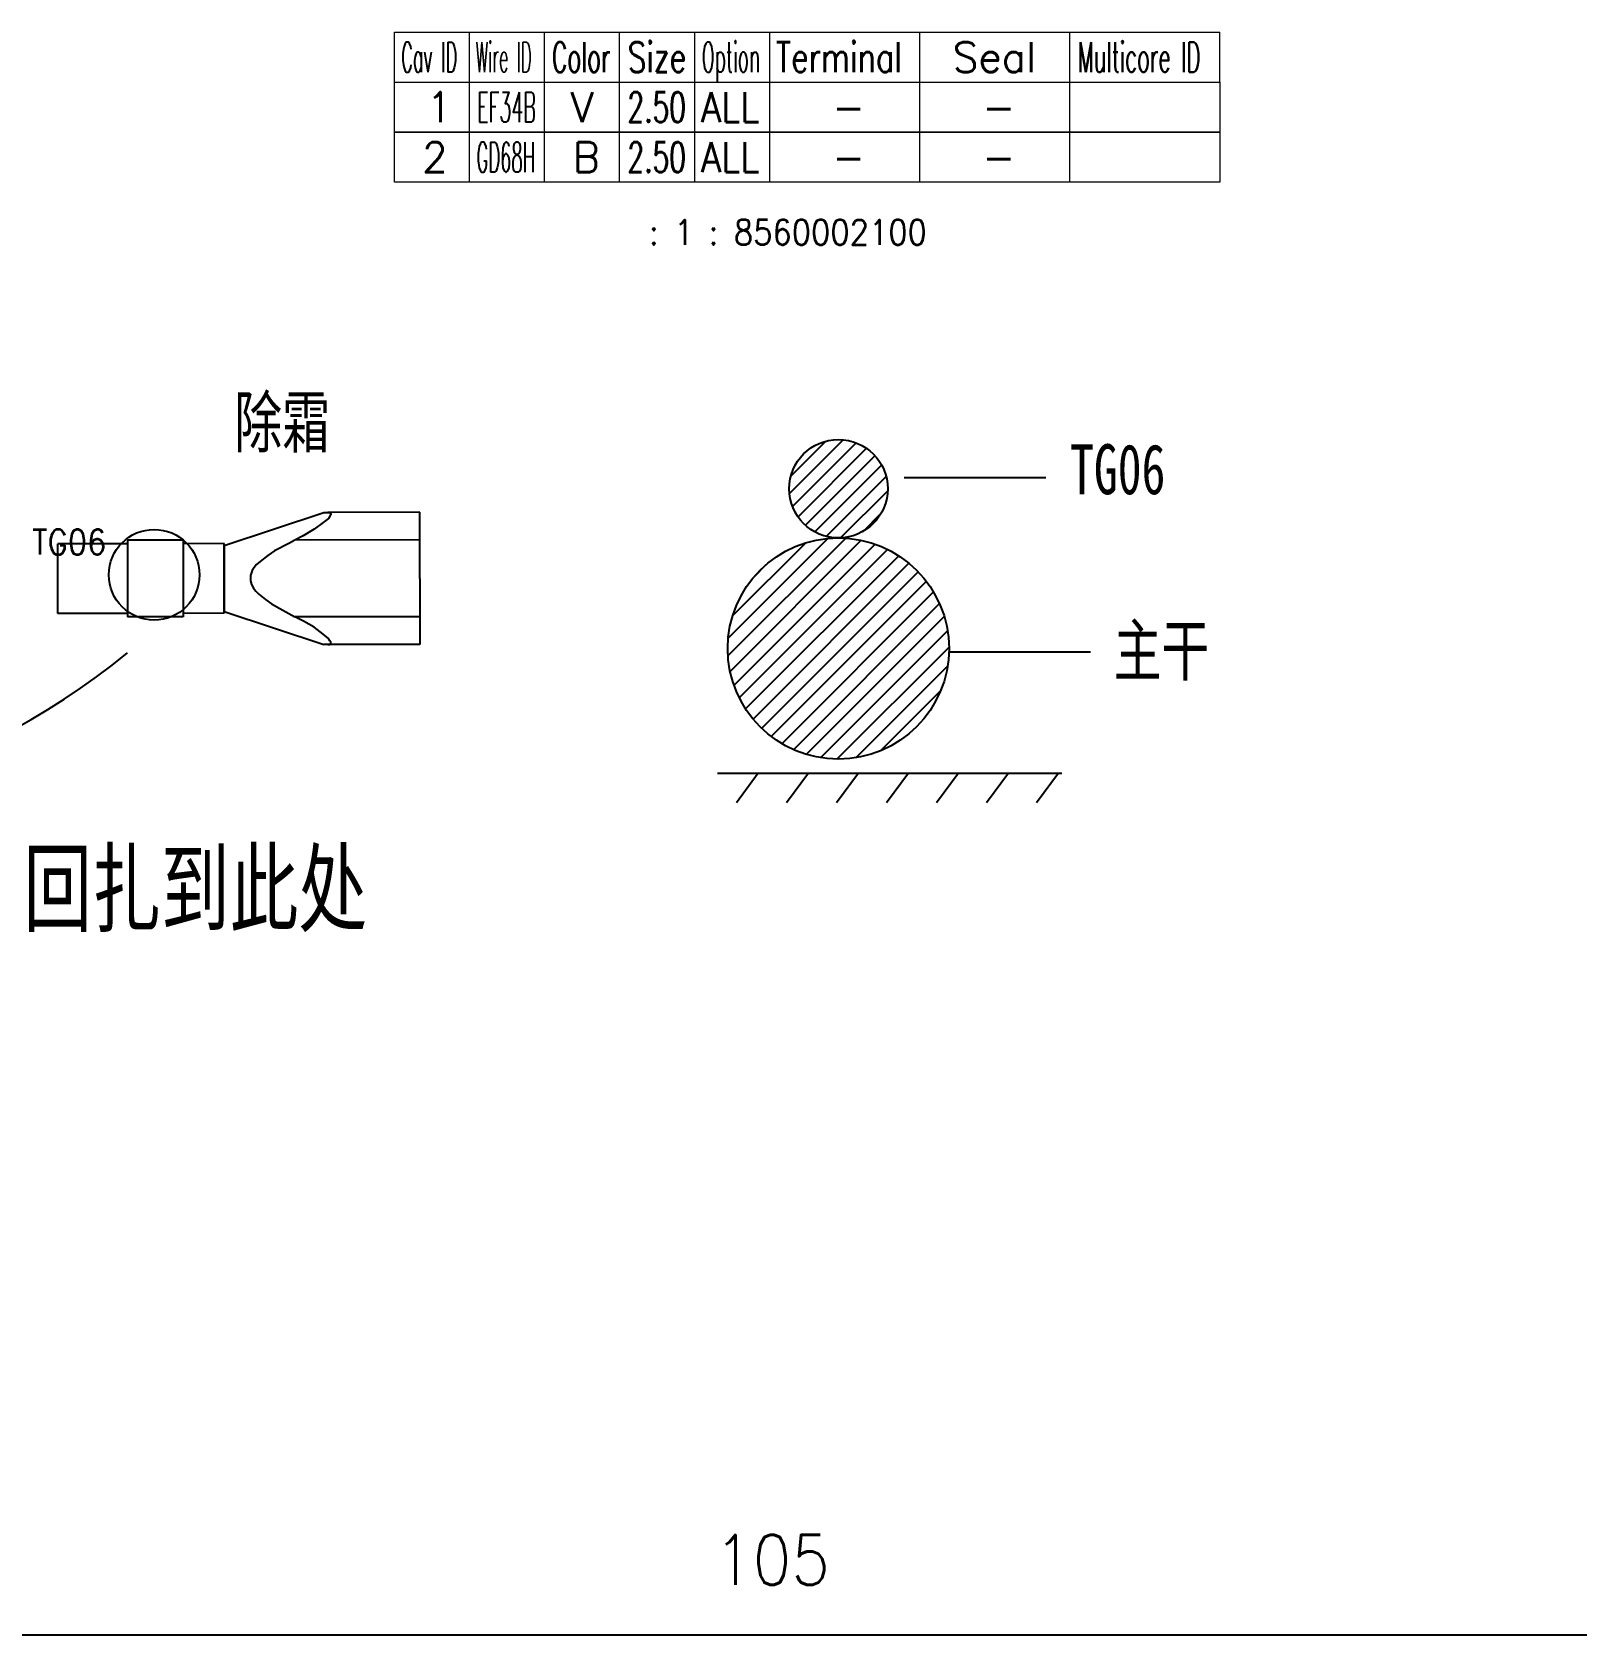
# Model space of a CAD drawing. Header units: inches. Extents: x 47316 to 59086, y 3141 to 11743.
# Drawn here: x 51008.5 to 51162.9, y 4504.5 to 4664.7 of the extents above; entities that cross this region are included whole.
import ezdxf

# ---------------------------------------------------------------- set-up
doc = ezdxf.new("R2010")
doc.units = ezdxf.units.IN
doc.header["$MEASUREMENT"] = 0
doc.layers.add('_BLACK_HOLE', color=7, linetype='Continuous')
doc.layers.add('图层 1', color=7, linetype='Continuous')
doc.styles.add('MtX_SimSun', font='')
doc.styles.get("Standard").update_dxf_attribs({"font": ''})
doc.styles.get('MtX_SimSun').set_extended_font_data('SimSun')
doc.styles.get('Standard').set_extended_font_data('SimSun')
doc.linetypes.add('_VH_OTCON', pattern='A,0.0001,[7,VeSys.shx,S=0.1,R=0,X=0,Y=0],-0.4,[7,VeSys.shx,S=0.1,R=0,X=0,Y=0],-0.4,["X",Standard,S=1,R=0,X=-0.5,Y=-0.5],-0.0001,[7,VeSys.shx,S=0.1,R=0,X=0,Y=0],-0.4', length=1.2002)

msp = doc.modelspace()

# ---------------------------------------------------------------- linework, layer by layer
at = {"color": 0, "lineweight": -3}
msp.add_circle((51020.74, 4610.49), 4.53, dxfattribs=at)
at = {"layer": '_BLACK_HOLE', "linetype": 'Continuous', "lineweight": 15}
for p, q in [((51044.76, 4664.72), (51127.26, 4664.72)), ((51044.76, 4659.72), (51044.76, 4664.72)), ((51044.76, 4659.72), (51127.26, 4659.72))]:
    msp.add_line(p, q, dxfattribs=at)
at = {"layer": '_BLACK_HOLE', "color": 7, "linetype": 'Continuous', "lineweight": 15}
for p, q in [((51052.26, 4659.72), (51052.26, 4664.72)), ((51059.76, 4659.72), (51059.76, 4664.72)), ((51067.26, 4659.72), (51067.26, 4664.72)), ((51074.76, 4659.72), (51074.76, 4664.72)), ((51082.26, 4659.72), (51082.26, 4664.72)), ((51097.26, 4659.72), (51097.26, 4664.72)), ((51112.26, 4659.72), (51112.26, 4664.72)), ((51127.26, 4659.72), (51127.26, 4664.72))]:
    msp.add_line(p, q, dxfattribs=at)
at = {"layer": '_BLACK_HOLE', "color": 102, "linetype": 'Continuous', "lineweight": 15}
for p, q in [((51052.26, 4654.72), (51052.26, 4659.72)), ((51059.76, 4654.72), (51059.76, 4659.72)), ((51067.26, 4654.72), (51067.26, 4659.72)), ((51074.76, 4654.72), (51074.76, 4659.72)), ((51082.26, 4654.72), (51082.26, 4659.72)), ((51097.26, 4654.72), (51097.26, 4659.72)), ((51112.26, 4654.72), (51112.26, 4659.72)), ((51052.26, 4649.72), (51052.26, 4654.72)), ((51059.76, 4649.72), (51059.76, 4654.72)), ((51067.26, 4649.72), (51067.26, 4654.72)), ((51074.76, 4649.72), (51074.76, 4654.72)), ((51082.26, 4649.72), (51082.26, 4654.72)), ((51097.26, 4649.72), (51097.26, 4654.72)), ((51112.26, 4649.72), (51112.26, 4654.72))]:
    msp.add_line(p, q, dxfattribs=at)
at = {"layer": '_BLACK_HOLE', "lineweight": -2}
for p, q in [((51084.24, 4618.61), (51089.61, 4623.98)), ((51084.38, 4620.34), (51087.88, 4623.84)), ((51084.54, 4617.32), (51090.9, 4623.68)), ((51085.09, 4616.28), (51091.94, 4623.13)), ((51085.84, 4615.44), (51092.78, 4622.38)), ((51086.77, 4614.78), (51093.44, 4621.45)), ((51087.91, 4614.32), (51093.89, 4620.31)), ((51095.71, 4620.2), (51109.85, 4620.2)), ((51095.71, 4620.2), (51109.85, 4620.2)), ((51089.35, 4614.18), (51094.05, 4618.87)), ((51091.59, 4614.83), (51093.39, 4616.63)), ((51078.08, 4602.38), (51089.86, 4614.16)), ((51078.11, 4604.17), (51088.07, 4614.13)), ((51078.3, 4600.82), (51091.41, 4613.94)), ((51078.55, 4606.38), (51085.86, 4613.69)), ((51078.68, 4599.44), (51092.79, 4613.55)), ((51079.21, 4598.2), (51094.03, 4613.03)), ((51079.85, 4597.08), (51095.16, 4612.39)), ((51080.6, 4596.06), (51096.18, 4611.64)), ((51080.73, 4610.33), (51081.9, 4611.5)), ((51081.45, 4595.14), (51097.09, 4610.78)), ((51082.4, 4594.33), (51097.91, 4609.83)), ((51083.46, 4593.61), (51098.62, 4608.78)), ((51084.62, 4593.01), (51099.23, 4607.61)), ((51085.91, 4592.53), (51099.71, 4606.33)), ((51087.35, 4592.2), (51100.04, 4604.89)), ((51088.97, 4592.06), (51100.18, 4603.26)), ((51100.18, 4602.78), (51114.32, 4602.78)), ((51090.88, 4592.2), (51100.04, 4601.36)), ((51093.34, 4592.89), (51099.34, 4598.89)), ((51077.05, 4590.68), (51111.44, 4590.68)), ((51081.12, 4590.68), (51078.93, 4587.7)), ((51086.12, 4590.68), (51083.93, 4587.7)), ((51091.12, 4590.68), (51088.93, 4587.7)), ((51096.12, 4590.68), (51093.93, 4587.7)), ((51101.12, 4590.68), (51098.93, 4587.7)), ((51106.12, 4590.68), (51103.93, 4587.7)), ((51111.12, 4590.68), (51108.93, 4587.7))]:
    msp.add_line(p, q, dxfattribs=at)
at = {"layer": '_BLACK_HOLE', "linetype": 'Continuous', "lineweight": 15}
for points in [[(51044.76, 4654.72), (51044.76, 4659.72), (51127.26, 4659.72), (51127.26, 4654.72)], [(51044.76, 4649.72), (51044.76, 4654.72), (51127.26, 4654.72), (51127.26, 4649.72)]]:
    msp.add_lwpolyline(points, close=True, dxfattribs=at)
at = {"layer": '_BLACK_HOLE', "linetype": '_VH_OTCON', "lineweight": -3, "ltscale": 5}
msp.add_lwpolyline([(50940.86, 4519.05), (50940.86, 4504.55), (51222.84, 4504.55)], dxfattribs=at)
at = {"layer": '_BLACK_HOLE', "lineweight": -2}
for centre, radius in [((51089.13, 4619.09), 4.92), ((51089.12, 4603.12), 11.06)]:
    msp.add_circle(centre, radius, dxfattribs=at)
msp.add_arc((50972.32, 4658.64), 72.28, 259.9988, 309.2851, dxfattribs=at)
at = {"layer": '图层 1', "color": 7, "lineweight": -3}
for points in [[(51027.72, 4613.42), (51037.68, 4616.72)], [(51047.28, 4616.73), (51038.1, 4616.72), (51038.28, 4616.72), (51038.34, 4616.66), (51038.4, 4616.6), (51038.4, 4616.54), (51038.4, 4616.48), (51038.28, 4616.36), (51038.16, 4616.12), (51037.62, 4615.7), (51036.72, 4615.04), (51035.64, 4614.38), (51034.8, 4613.96)], [(51037.68, 4616.72), (51038.1, 4616.72)], [(51047.28, 4610.13), (51047.28, 4613.97), (51047.28, 4616.73)], [(51018.06, 4613.59), (51011.1, 4613.58)], [(51011.1, 4606.62), (51011.1, 4613.16), (51011.1, 4613.58)], [(51018.06, 4613.95), (51018.06, 4613.47), (51018.06, 4606.27)], [(51023.64, 4613.95), (51018.06, 4613.95)], [(51023.64, 4613.95), (51023.64, 4613.47), (51023.65, 4606.27)], [(51027.72, 4613.6), (51023.64, 4613.59)], [(51027.72, 4606.64), (51027.72, 4611.8), (51027.72, 4613.18), (51027.72, 4613.6)], [(51027.72, 4613.42), (51027.72, 4613.6)], [(51027.72, 4613.42), (51027.72, 4611.68), (51027.72, 4606.82)], [(51034.8, 4613.96), (51034.26, 4613.66), (51032.76, 4612.88), (51032.1, 4612.4), (51031.32, 4611.8), (51030.96, 4611.5), (51030.72, 4611.2), (51030.54, 4610.9), (51030.36, 4610.42), (51030.36, 4609.88), (51030.48, 4609.52), (51030.66, 4609.16), (51030.9, 4608.86), (51031.2, 4608.56), (51031.86, 4608.02), (51032.46, 4607.6), (51033.6, 4606.94), (51034.8, 4606.28)], [(51047.28, 4613.97), (51034.8, 4613.96)], [(51047.28, 4610.13), (51047.28, 4606.29), (51047.29, 4603.53)], [(51018.06, 4606.63), (51011.1, 4606.62)], [(51027.72, 4606.64), (51023.64, 4606.63)], [(51027.72, 4606.82), (51037.69, 4603.52)], [(51027.72, 4606.82), (51027.72, 4606.64)], [(51023.65, 4606.27), (51018.06, 4606.27)], [(51047.28, 4606.29), (51034.8, 4606.28)], [(51038.11, 4603.52), (51038.29, 4603.52), (51038.35, 4603.58), (51038.41, 4603.64), (51038.41, 4603.7), (51038.41, 4603.76), (51038.29, 4603.88), (51038.17, 4604.12), (51037.63, 4604.54), (51036.73, 4605.26), (51035.65, 4605.86), (51034.8, 4606.28)], [(51047.29, 4603.53), (51038.11, 4603.52), (51037.69, 4603.52)]]:
    msp.add_lwpolyline(points, dxfattribs=at)

# ---------------------------------------------------------------- texts
at = {"color": 21, "linetype": 'Continuous', "lineweight": 15, "insert": (51008.54, 4615.01), "char_height": 2.5, "width": 8.25, "attachment_point": 1}
msp.add_mtext('\\Fromans.shx;\\W0.9000000000;\\T1.0000000000;\\o\\lTG06', dxfattribs=at)
at = {"layer": '_BLACK_HOLE', "lineweight": -2, "style": 'MtX_SimSun', "width": 0.7}
for s, height, p in [('除霜', 5, (51028.76, 4623.25)), ('TG06', 5, (51112.28, 4618.54)), ('主干', 5, (51116.65, 4600.43)), ('纸胶带回扎到此处', 7.2, (50987.03, 4575.57))]:
    msp.add_text(s, height=height, dxfattribs=at).set_placement(p)
at = {"layer": '_BLACK_HOLE', "color": 7, "linetype": 'Continuous', "lineweight": 15, "char_height": 3, "attachment_point": 1}
for s, insert, width in [('\\Fromans.shx;\\W0.4292452830;\\T1.0000000000;\\o\\lCav ID', (51045.44, 4663.72), 6.5), ('\\Fromans.shx;\\W0.4026548673;\\T1.0000000000;\\o\\lWire ID', (51052.88, 4663.72), 6.5), ('\\Fromans.shx;\\W0.5687500000;\\T1.0000000000;\\o\\lColor', (51060.5, 4663.72), 6.5), ('\\Fromans.shx;\\W0.7222222222;\\T1.0000000000;\\o\\lSize', (51068.07, 4663.72), 6.5), ('\\Fromans.shx;\\W0.4595959596;\\T1.0000000000;\\o\\lOption', (51075.46, 4663.72), 6.5), ('\\Fromans.shx;\\W0.7480916031;\\T1.0000000000;\\o\\lTerminal', (51082.87, 4663.72), 14), ('\\Fromans.shx;\\W1.0000000000;\\T1.0000000000;\\o\\lSeal', (51100.55, 4663.72), 9.2857), ('\\Fromans.shx;\\W0.5185185185;\\T1.0000000000;\\o\\lMulticore ID', (51113.06, 4663.72), 14), ('\\Fromans.shx;\\W1.0000000000;\\T1.0000000000;\\o\\l1', (51047.94, 4658.72), 2.8571), ('\\Fromans.shx;\\W1.0000000000;\\T1.0000000000;\\o\\l2', (51047.51, 4653.72), 2.8571)]:
    msp.add_mtext(s, dxfattribs=dict(at, insert=insert, width=width))
at = {"layer": '_BLACK_HOLE', "color": 21, "linetype": 'Continuous', "lineweight": 15, "char_height": 3, "attachment_point": 1}
for s, insert, width in [('\\Fromans.shx;\\W0.4642857143;\\T1.0000000000;\\o\\lEF34B', (51053.03, 4658.72), 6.5), ('\\Fromans.shx;\\W0.6500000000;\\T1.0000000000;\\o\\l2.50', (51068.04, 4658.72), 6.5), ('\\Fromans.shx;\\W1.0000000000;\\T1.0000000000;\\o\\l-', (51088.48, 4658.72), 3.7143), ('\\Fromans.shx;\\W0.4375000000;\\T1.0000000000;\\o\\lGD68H', (51052.95, 4653.72), 6.5), ('\\Fromans.shx;\\W0.6500000000;\\T1.0000000000;\\o\\l2.50', (51068.04, 4653.72), 6.5), ('\\Fromans.shx;\\W1.0000000000;\\T1.0000000000;\\o\\l-', (51088.48, 4653.72), 3.7143)]:
    msp.add_mtext(s, dxfattribs=dict(at, insert=insert, width=width))
at = {"layer": '_BLACK_HOLE', "color": 140, "linetype": 'Continuous', "lineweight": 15, "char_height": 3, "attachment_point": 1}
for s, insert, width in [('\\Fromans.shx;\\W1.0000000000;\\T1.0000000000;\\o\\lV', (51062.37, 4658.72), 2.5714), ('\\Fromans.shx;\\W0.8750000000;\\T1.0000000000;\\o\\lALL', (51075.39, 4658.72), 6.5), ('\\Fromans.shx;\\W1.0000000000;\\T1.0000000000;\\o\\l-', (51103.48, 4658.72), 3.7143), ('\\Fromans.shx;\\W1.0000000000;\\T1.0000000000;\\o\\lB', (51062.58, 4653.72), 3), ('\\Fromans.shx;\\W0.8750000000;\\T1.0000000000;\\o\\lALL', (51075.39, 4653.72), 6.5), ('\\Fromans.shx;\\W1.0000000000;\\T1.0000000000;\\o\\l-', (51103.48, 4653.72), 3.7143)]:
    msp.add_mtext(s, dxfattribs=dict(at, insert=insert, width=width))
at = {"layer": '_BLACK_HOLE', "color": 42, "linetype": 'Continuous', "lineweight": 15, "insert": (51068.65, 4645.97), "char_height": 2.5, "width": 34.7143, "attachment_point": 1}
msp.add_mtext('\\Fromans.shx;\\W0.9000000000;\\T1.0000000000;\\o\\l : 1 : 8560002100', dxfattribs=at)
at = {"layer": '_BLACK_HOLE', "color": 7, "linetype": '_VH_OTCON', "lineweight": 18, "ltscale": 5, "insert": (51076.71, 4514.55), "char_height": 5, "width": 12.8571, "attachment_point": 1}
msp.add_mtext('\\Fromans.shx;\\W0.9000000000;\\T1.0000000000;\\o\\l105', dxfattribs=at)

doc.saveas('drawing.dxf')
